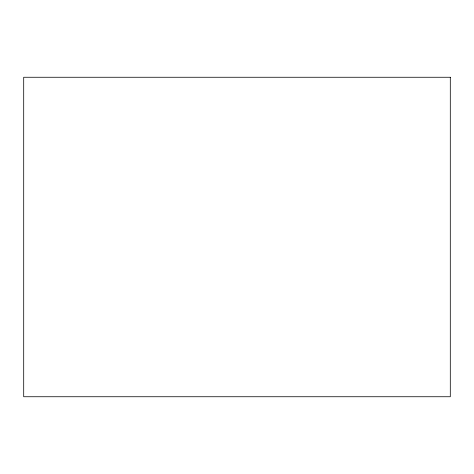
<?xml version="1.0" encoding="UTF-8"?>
<svg xmlns="http://www.w3.org/2000/svg" width="474" height="474" viewBox="0 0 474 474"><rect width="100%" height="100%" fill="white"/><g stroke="black" fill="none" stroke-linecap="round" stroke-linejoin="round"><path stroke-width="0.71" d="M450.3 77.262L23.7 77.262L23.7 396.738L450.3 396.738L450.3 77.262"/></g></svg>
